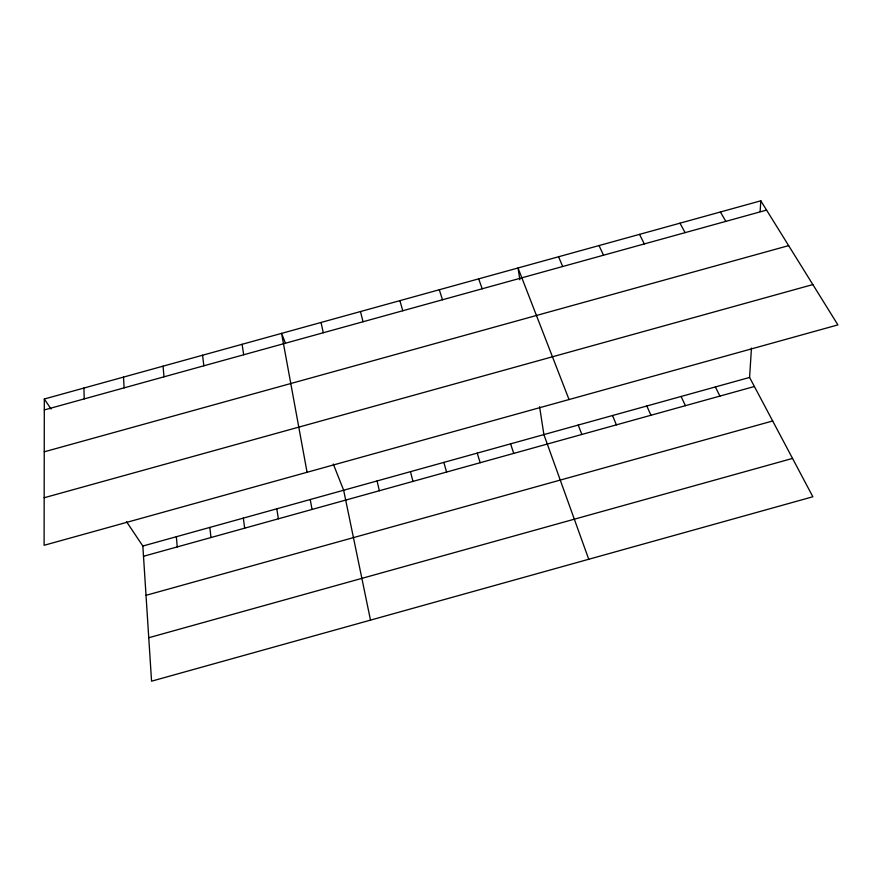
<?xml version="1.0" encoding="UTF-8"?>
<svg xmlns="http://www.w3.org/2000/svg" width="882" height="882" viewBox="0 0 882 882"><rect width="100%" height="100%" fill="white"/><g stroke="black" fill="none" stroke-linecap="round" stroke-linejoin="round"><path stroke-width="1.32" d="M44.321 399.006L44.1 545.297L837.9 324.896L760.802 200.82L44.321 399.006L51.035 409.028M126.49 521.626L142.84 546.035L151.561 681.18L812.862 496.764L749.59 377.441L751.453 348.103M760.13 211.515L760.802 200.82M143.501 556.288L754.397 386.503M146.026 595.328L772.676 420.979M148.76 637.73L792.532 458.42M44.298 409.943L766.568 210.103M44.243 451.816L788.64 245.626M44.166 497.746L812.851 284.577M142.84 546.035L749.59 377.441M720.407 212L725.842 221.371M679.978 223.179L685.093 232.65M639.527 234.369L644.312 243.928M715.357 386.955L719.921 396.084M681.091 396.47L685.435 405.665M599.054 245.571L603.52 255.218M646.826 405.996L650.927 415.257M558.56 256.772L562.694 266.507M612.527 415.521L616.397 424.848M285.492 343.274L281.579 333.385L307.068 472.289M333.275 464.009L343.66 490.238L370.495 620.123M569.033 399.546L518.032 267.974L519.862 279.792M578.217 425.058L581.855 434.451M588.735 559.265L543.896 434.594L539.575 406.723M478.683 278.866L482.178 288.789M510.568 443.855L513.743 453.392M439.302 289.748L442.488 299.77M477.217 453.127L480.161 462.719M399.91 300.652L402.765 310.762M443.855 462.4L446.568 472.057M410.472 471.672L412.963 481.396M360.484 311.555L363.031 321.754M377.077 480.955L379.337 490.745M321.048 322.459L323.275 332.757M310.232 499.521L312.041 509.443M276.783 508.815L278.37 518.803M242.098 344.3L243.686 354.773M243.322 518.109L244.678 528.175M202.584 355.226L203.852 365.798M209.85 527.414L210.963 537.535M163.049 366.162L163.997 376.823M176.356 536.719L177.249 546.917M123.502 377.11L124.119 387.86M83.922 388.058L84.22 398.896"/></g></svg>
